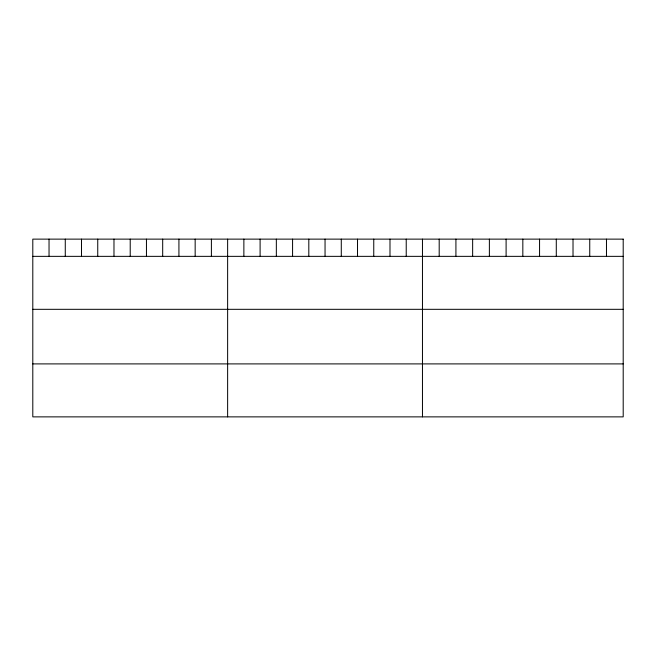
<?xml version="1.0" encoding="UTF-8"?>
<svg xmlns="http://www.w3.org/2000/svg" width="656" height="656" viewBox="0 0 656 656"><rect width="100%" height="100%" fill="white"/><g stroke="black" fill="none" stroke-linecap="round" stroke-linejoin="round"><path stroke-width="0.98" d="M32.8 256.348L623.2 256.348M32.8 309.32L623.2 309.32M32.8 363.9L623.2 363.9M606.472 239.128L606.472 256.348M589.744 239.128L589.744 256.348M573.016 239.128L573.016 256.348M556.288 239.128L556.288 256.348M539.56 239.128L539.56 256.348M522.832 239.128L522.832 256.348M506.104 239.128L506.104 256.348M489.376 239.128L489.376 256.348M472.648 239.128L472.648 256.348M455.92 239.128L455.92 256.348M439.192 239.128L439.192 256.348M422.464 239.128L422.464 416.872M406.228 239.128L406.228 256.348M389.992 239.128L389.992 256.348M373.756 239.128L373.756 256.348M357.52 239.128L357.52 256.348M341.284 239.128L341.284 256.348M325.048 239.128L325.048 256.348M308.812 239.128L308.812 256.348M292.576 239.128L292.576 256.348M276.34 239.128L276.34 256.348M260.104 239.128L260.104 256.348M243.868 239.128L243.868 256.348M227.632 239.128L227.632 416.872M211.396 239.128L211.396 256.348M195.16 239.128L195.16 256.348M178.924 239.128L178.924 256.348M162.688 239.128L162.688 256.348M146.452 239.128L146.452 256.348M130.216 239.128L130.216 256.348M113.98 239.128L113.98 256.348M97.744 239.128L97.744 256.348M81.508 239.128L81.508 256.348M65.272 239.128L65.272 256.348M49.036 239.128L49.036 256.348M623.2 239.128L32.8 239.128L32.8 416.872L623.2 416.872L623.2 239.128"/></g></svg>
